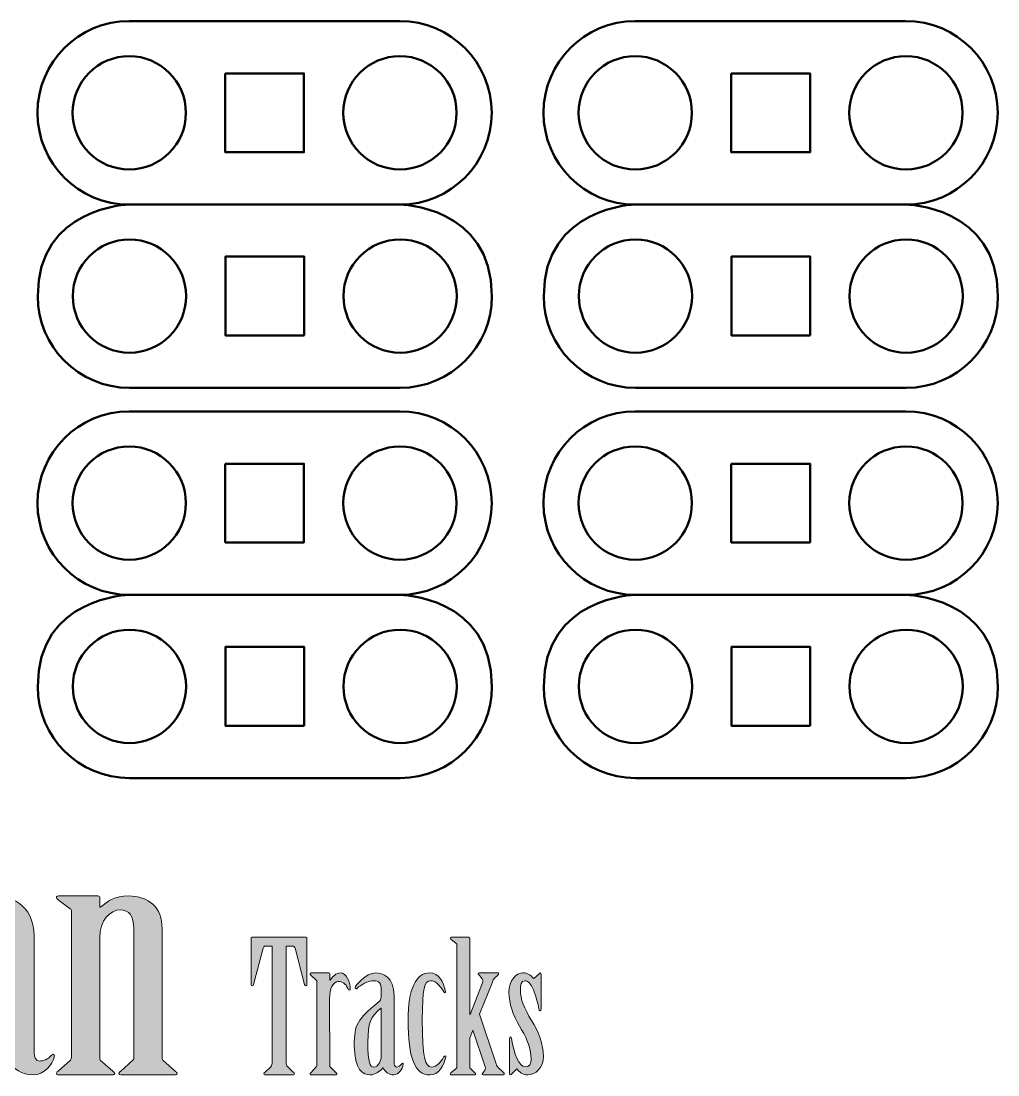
# Model space of a CAD drawing. Header units: inches. Extents: x 589 to 2016, y -1839 to -951.
# Drawn here: x 1260.88 to 1298.12, y -1589.09 to -1548.89 of the extents above; entities that cross this region are included whole.
import ezdxf

# ---------------------------------------------------------------- set-up
doc = ezdxf.new("R2010")
doc.units = ezdxf.units.IN
doc.header["$MEASUREMENT"] = 0
doc.layers.add('Layer 1', color=7, linetype='Continuous')

# ---------------------------------------------------------------- blocks, each defined once
blk = doc.blocks.new('block 49')
at = {"layer": 'Layer 1', "color": 18, "lineweight": 50, "true_color": 0x010101}
for points in [[(1268.659, -1550.889), (1271.663, -1550.889), (1271.663, -1553.895), (1268.659, -1553.895), (1268.659, -1550.889)], [(1275.322, -1555.893), (1265.001, -1555.893)], [(1271.671, -1560.884), (1268.665, -1560.884), (1268.665, -1557.88), (1271.671, -1557.88), (1271.671, -1560.884)]]:
    blk.add_lwpolyline(points, dxfattribs=at)
for points, knots in [([(1275.322, -1555.893), (1277.255, -1555.893), (1278.821, -1554.327), (1278.821, -1552.394), (1278.821, -1550.46), (1277.255, -1548.895), (1275.322, -1548.895), (1275.322, -1548.895), (1265.001, -1548.895), (1265.001, -1548.895), (1263.068, -1548.895), (1261.502, -1550.46), (1261.502, -1552.394), (1261.502, -1554.326), (1263.067, -1555.893), (1265.001, -1555.893), (1265.001, -1555.893), (1261.509, -1555.97), (1261.509, -1559.384), (1261.509, -1561.317), (1263.075, -1562.883), (1265.008, -1562.883), (1265.008, -1562.883), (1275.33, -1562.883), (1275.33, -1562.883), (1277.263, -1562.883), (1278.828, -1561.317), (1278.828, -1559.384), (1278.828, -1555.939), (1275.322, -1555.893), (1275.322, -1555.893)], [0, 0, 0, 0, 1, 1, 1, 2, 2, 2, 3, 3, 3, 4, 4, 4, 5, 5, 5, 6, 6, 6, 7, 7, 7, 8, 8, 8, 9, 9, 9, 10, 10, 10, 10]), ([(1262.841, -1552.394), (1262.841, -1551.197), (1263.807, -1550.234), (1265.001, -1550.234), (1266.194, -1550.234), (1267.161, -1551.198), (1267.161, -1552.394), (1267.161, -1553.588), (1266.194, -1554.555), (1265.001, -1554.555), (1263.808, -1554.555), (1262.841, -1553.586), (1262.841, -1552.394)], [0, 0, 0, 0, 1, 1, 1, 2, 2, 2, 3, 3, 3, 4, 4, 4, 4]), ([(1275.322, -1550.234), (1276.515, -1550.234), (1277.483, -1551.198), (1277.483, -1552.394), (1277.483, -1553.588), (1276.515, -1554.555), (1275.322, -1554.555), (1274.128, -1554.555), (1273.162, -1553.588), (1273.162, -1552.394), (1273.161, -1551.198), (1274.129, -1550.234), (1275.322, -1550.234)], [0, 0, 0, 0, 1, 1, 1, 2, 2, 2, 3, 3, 3, 4, 4, 4, 4]), ([(1265.009, -1561.545), (1263.814, -1561.545), (1262.848, -1560.578), (1262.848, -1559.385), (1262.848, -1558.191), (1263.814, -1557.225), (1265.009, -1557.225), (1266.204, -1557.225), (1267.169, -1558.191), (1267.169, -1559.385), (1267.169, -1560.578), (1266.202, -1561.545), (1265.009, -1561.545)], [0, 0, 0, 0, 1, 1, 1, 2, 2, 2, 3, 3, 3, 4, 4, 4, 4]), ([(1275.33, -1561.545), (1274.134, -1561.545), (1273.169, -1560.578), (1273.169, -1559.385), (1273.169, -1558.191), (1274.136, -1557.225), (1275.33, -1557.225), (1276.524, -1557.225), (1277.489, -1558.191), (1277.489, -1559.385), (1277.489, -1560.578), (1276.523, -1561.545), (1275.33, -1561.545)], [0, 0, 0, 0, 1, 1, 1, 2, 2, 2, 3, 3, 3, 4, 4, 4, 4])]:
    blk.add_open_spline(points, degree=3, knots=knots, dxfattribs=at)
blk = doc.blocks.new('block 53')
at = {"layer": 'Layer 1', "color": 18, "lineweight": 50, "true_color": 0x010101}
for points in [[(1268.659, -1565.776), (1271.663, -1565.776), (1271.663, -1568.782), (1268.659, -1568.782), (1268.659, -1565.776)], [(1275.322, -1570.779), (1265.001, -1570.779)], [(1271.671, -1575.771), (1268.665, -1575.771), (1268.665, -1572.767), (1271.671, -1572.767), (1271.671, -1575.771)]]:
    blk.add_lwpolyline(points, dxfattribs=at)
for points, knots in [([(1275.322, -1570.779), (1277.255, -1570.779), (1278.821, -1569.213), (1278.821, -1567.28), (1278.821, -1565.347), (1277.255, -1563.781), (1275.322, -1563.781), (1275.322, -1563.781), (1265.001, -1563.781), (1265.001, -1563.781), (1263.068, -1563.781), (1261.502, -1565.347), (1261.502, -1567.28), (1261.502, -1569.213), (1263.067, -1570.779), (1265.001, -1570.779), (1265.001, -1570.779), (1261.509, -1570.857), (1261.509, -1574.27), (1261.509, -1576.203), (1263.075, -1577.769), (1265.008, -1577.769), (1265.008, -1577.769), (1275.33, -1577.769), (1275.33, -1577.769), (1277.263, -1577.769), (1278.828, -1576.204), (1278.828, -1574.27), (1278.828, -1570.827), (1275.322, -1570.779), (1275.322, -1570.779)], [0, 0, 0, 0, 1, 1, 1, 2, 2, 2, 3, 3, 3, 4, 4, 4, 5, 5, 5, 6, 6, 6, 7, 7, 7, 8, 8, 8, 9, 9, 9, 10, 10, 10, 10]), ([(1262.841, -1567.28), (1262.841, -1566.085), (1263.807, -1565.12), (1265.001, -1565.12), (1266.194, -1565.12), (1267.161, -1566.085), (1267.161, -1567.28), (1267.161, -1568.475), (1266.194, -1569.441), (1265.001, -1569.441), (1263.808, -1569.441), (1262.841, -1568.474), (1262.841, -1567.28)], [0, 0, 0, 0, 1, 1, 1, 2, 2, 2, 3, 3, 3, 4, 4, 4, 4]), ([(1275.322, -1565.12), (1276.515, -1565.12), (1277.483, -1566.085), (1277.483, -1567.28), (1277.483, -1568.475), (1276.515, -1569.441), (1275.322, -1569.441), (1274.128, -1569.441), (1273.162, -1568.475), (1273.162, -1567.28), (1273.161, -1566.085), (1274.129, -1565.12), (1275.322, -1565.12)], [0, 0, 0, 0, 1, 1, 1, 2, 2, 2, 3, 3, 3, 4, 4, 4, 4]), ([(1265.009, -1576.432), (1263.814, -1576.432), (1262.848, -1575.465), (1262.848, -1574.272), (1262.848, -1573.078), (1263.814, -1572.111), (1265.009, -1572.111), (1266.204, -1572.111), (1267.169, -1573.078), (1267.169, -1574.272), (1267.169, -1575.465), (1266.202, -1576.432), (1265.009, -1576.432)], [0, 0, 0, 0, 1, 1, 1, 2, 2, 2, 3, 3, 3, 4, 4, 4, 4]), ([(1275.33, -1576.432), (1274.134, -1576.432), (1273.169, -1575.465), (1273.169, -1574.272), (1273.169, -1573.078), (1274.136, -1572.111), (1275.33, -1572.111), (1276.524, -1572.111), (1277.489, -1573.078), (1277.489, -1574.272), (1277.489, -1575.465), (1276.523, -1576.432), (1275.33, -1576.432)], [0, 0, 0, 0, 1, 1, 1, 2, 2, 2, 3, 3, 3, 4, 4, 4, 4])]:
    blk.add_open_spline(points, degree=3, knots=knots, dxfattribs=at)
blk = doc.blocks.new('block 65')
at = {"layer": 'Layer 1', "color": 18, "lineweight": 50, "true_color": 0x010101}
for points in [[(1287.954, -1550.889), (1290.958, -1550.889), (1290.958, -1553.895), (1287.954, -1553.895), (1287.954, -1550.889)], [(1294.616, -1555.893), (1284.295, -1555.893)], [(1290.965, -1560.884), (1287.959, -1560.884), (1287.959, -1557.88), (1290.965, -1557.88), (1290.965, -1560.884)]]:
    blk.add_lwpolyline(points, dxfattribs=at)
for points, knots in [([(1294.616, -1555.893), (1296.549, -1555.893), (1298.115, -1554.327), (1298.115, -1552.394), (1298.115, -1550.46), (1296.549, -1548.895), (1294.616, -1548.895), (1294.616, -1548.895), (1284.295, -1548.895), (1284.295, -1548.895), (1282.362, -1548.895), (1280.796, -1550.46), (1280.796, -1552.394), (1280.796, -1554.326), (1282.362, -1555.893), (1284.295, -1555.893), (1284.295, -1555.893), (1280.804, -1555.97), (1280.804, -1559.384), (1280.804, -1561.317), (1282.37, -1562.883), (1284.303, -1562.883), (1284.303, -1562.883), (1294.625, -1562.883), (1294.625, -1562.883), (1296.558, -1562.883), (1298.123, -1561.317), (1298.123, -1559.384), (1298.122, -1555.939), (1294.616, -1555.893), (1294.616, -1555.893)], [0, 0, 0, 0, 1, 1, 1, 2, 2, 2, 3, 3, 3, 4, 4, 4, 5, 5, 5, 6, 6, 6, 7, 7, 7, 8, 8, 8, 9, 9, 9, 10, 10, 10, 10]), ([(1282.135, -1552.394), (1282.135, -1551.197), (1283.101, -1550.234), (1284.296, -1550.234), (1285.489, -1550.234), (1286.456, -1551.198), (1286.456, -1552.394), (1286.456, -1553.588), (1285.489, -1554.555), (1284.296, -1554.555), (1283.102, -1554.555), (1282.135, -1553.586), (1282.135, -1552.394)], [0, 0, 0, 0, 1, 1, 1, 2, 2, 2, 3, 3, 3, 4, 4, 4, 4]), ([(1294.616, -1550.234), (1295.81, -1550.234), (1296.777, -1551.198), (1296.777, -1552.394), (1296.777, -1553.588), (1295.81, -1554.555), (1294.616, -1554.555), (1293.422, -1554.555), (1292.456, -1553.588), (1292.456, -1552.394), (1292.456, -1551.198), (1293.423, -1550.234), (1294.616, -1550.234)], [0, 0, 0, 0, 1, 1, 1, 2, 2, 2, 3, 3, 3, 4, 4, 4, 4]), ([(1284.304, -1561.545), (1283.108, -1561.545), (1282.143, -1560.578), (1282.143, -1559.385), (1282.143, -1558.191), (1283.108, -1557.225), (1284.304, -1557.225), (1285.498, -1557.225), (1286.463, -1558.191), (1286.463, -1559.385), (1286.463, -1560.578), (1285.496, -1561.545), (1284.304, -1561.545)], [0, 0, 0, 0, 1, 1, 1, 2, 2, 2, 3, 3, 3, 4, 4, 4, 4]), ([(1294.624, -1561.545), (1293.429, -1561.545), (1292.464, -1560.578), (1292.464, -1559.385), (1292.464, -1558.191), (1293.43, -1557.225), (1294.624, -1557.225), (1295.818, -1557.225), (1296.784, -1558.191), (1296.784, -1559.385), (1296.784, -1560.578), (1295.818, -1561.545), (1294.624, -1561.545)], [0, 0, 0, 0, 1, 1, 1, 2, 2, 2, 3, 3, 3, 4, 4, 4, 4])]:
    blk.add_open_spline(points, degree=3, knots=knots, dxfattribs=at)
blk = doc.blocks.new('block 66')
at = {"layer": 'Layer 1', "color": 18, "lineweight": 50, "true_color": 0x010101}
for points in [[(1287.954, -1565.776), (1290.958, -1565.776), (1290.958, -1568.782), (1287.954, -1568.782), (1287.954, -1565.776)], [(1294.616, -1570.779), (1284.295, -1570.779)], [(1290.965, -1575.771), (1287.959, -1575.771), (1287.959, -1572.767), (1290.965, -1572.767), (1290.965, -1575.771)]]:
    blk.add_lwpolyline(points, dxfattribs=at)
for points, knots in [([(1294.616, -1570.779), (1296.549, -1570.779), (1298.115, -1569.213), (1298.115, -1567.28), (1298.115, -1565.347), (1296.549, -1563.781), (1294.616, -1563.781), (1294.616, -1563.781), (1284.295, -1563.781), (1284.295, -1563.781), (1282.362, -1563.781), (1280.796, -1565.347), (1280.796, -1567.28), (1280.796, -1569.213), (1282.362, -1570.779), (1284.295, -1570.779), (1284.295, -1570.779), (1280.804, -1570.857), (1280.804, -1574.27), (1280.804, -1576.203), (1282.37, -1577.769), (1284.303, -1577.769), (1284.303, -1577.769), (1294.625, -1577.769), (1294.625, -1577.769), (1296.558, -1577.769), (1298.123, -1576.204), (1298.123, -1574.27), (1298.122, -1570.827), (1294.616, -1570.779), (1294.616, -1570.779)], [0, 0, 0, 0, 1, 1, 1, 2, 2, 2, 3, 3, 3, 4, 4, 4, 5, 5, 5, 6, 6, 6, 7, 7, 7, 8, 8, 8, 9, 9, 9, 10, 10, 10, 10]), ([(1282.135, -1567.28), (1282.135, -1566.085), (1283.101, -1565.12), (1284.296, -1565.12), (1285.489, -1565.12), (1286.456, -1566.085), (1286.456, -1567.28), (1286.456, -1568.475), (1285.489, -1569.441), (1284.296, -1569.441), (1283.102, -1569.441), (1282.135, -1568.474), (1282.135, -1567.28)], [0, 0, 0, 0, 1, 1, 1, 2, 2, 2, 3, 3, 3, 4, 4, 4, 4]), ([(1294.616, -1565.12), (1295.81, -1565.12), (1296.777, -1566.085), (1296.777, -1567.28), (1296.777, -1568.475), (1295.81, -1569.441), (1294.616, -1569.441), (1293.422, -1569.441), (1292.456, -1568.475), (1292.456, -1567.28), (1292.456, -1566.085), (1293.423, -1565.12), (1294.616, -1565.12)], [0, 0, 0, 0, 1, 1, 1, 2, 2, 2, 3, 3, 3, 4, 4, 4, 4]), ([(1284.304, -1576.432), (1283.108, -1576.432), (1282.143, -1575.465), (1282.143, -1574.272), (1282.143, -1573.078), (1283.108, -1572.111), (1284.304, -1572.111), (1285.498, -1572.111), (1286.463, -1573.078), (1286.463, -1574.272), (1286.463, -1575.465), (1285.496, -1576.432), (1284.304, -1576.432)], [0, 0, 0, 0, 1, 1, 1, 2, 2, 2, 3, 3, 3, 4, 4, 4, 4]), ([(1294.624, -1576.432), (1293.429, -1576.432), (1292.464, -1575.465), (1292.464, -1574.272), (1292.464, -1573.078), (1293.43, -1572.111), (1294.624, -1572.111), (1295.818, -1572.111), (1296.784, -1573.078), (1296.784, -1574.272), (1296.784, -1575.465), (1295.818, -1576.432), (1294.624, -1576.432)], [0, 0, 0, 0, 1, 1, 1, 2, 2, 2, 3, 3, 3, 4, 4, 4, 4])]:
    blk.add_open_spline(points, degree=3, knots=knots, dxfattribs=at)
blk = doc.blocks.new('block 72')
at = {"layer": 'Layer 1', "true_color": 0x010101}
h = blk.add_hatch(color=18, dxfattribs=at)
h.dxf.hatch_style = 2
edge = h.paths.add_edge_path()
edge.add_spline(control_points=[(1261.374, -1588.253), (1261.374, -1588.412), (1261.436, -1588.56), (1261.575, -1588.56), (1261.729, -1588.56), (1261.899, -1588.498), (1262.023, -1588.351), (1262.054, -1588.327), (1262.069, -1588.302), (1262.101, -1588.302), (1262.133, -1588.302), (1262.148, -1588.324), (1262.148, -1588.363), (1262.085, -1588.719), (1261.729, -1589.087), (1261.345, -1589.087), (1260.867, -1589.087), (1260.619, -1588.843), (1260.433, -1588.622), (1260.187, -1588.842), (1259.785, -1589.087), (1259.368, -1589.087), (1258.766, -1589.087), (1258.023, -1588.781), (1258.023, -1587.099), (1258.023, -1585.724), (1258.285, -1585.356), (1259.985, -1584.276), (1260.295, -1584.079), (1260.295, -1583.97), (1260.295, -1583.466), (1260.295, -1582.926), (1260.14, -1582.791), (1259.645, -1582.791), (1259.197, -1582.791), (1258.549, -1583.074), (1258.271, -1583.295), (1258.24, -1583.319), (1258.194, -1583.331), (1258.147, -1583.331), (1258.116, -1583.331), (1258.099, -1583.308), (1258.099, -1583.269), (1258.099, -1583.123), (1258.98, -1582.263), (1259.844, -1582.263), (1260.4, -1582.263), (1261.373, -1582.533), (1261.373, -1583.797), (1261.373, -1583.797), (1261.373, -1588.253), (1261.373, -1588.253), (1261.373, -1588.253), (1261.374, -1588.253), (1261.374, -1588.253)], knot_values=[0, 0, 0, 0, 1, 1, 1, 2, 2, 2, 3, 3, 3, 4, 4, 4, 5, 5, 5, 6, 6, 6, 7, 7, 7, 8, 8, 8, 9, 9, 9, 10, 10, 10, 11, 11, 11, 12, 12, 12, 13, 13, 13, 14, 14, 14, 15, 15, 15, 16, 16, 16, 17, 17, 17, 18, 18, 18, 18], degree=3, periodic=1)
edge = h.paths.add_edge_path()
edge.add_spline(control_points=[(1260.294, -1584.62), (1260.294, -1584.62), (1260.262, -1584.62), (1260.262, -1584.62), (1259.413, -1585.198), (1259.166, -1585.627), (1259.166, -1586.878), (1259.166, -1588.277), (1259.335, -1588.56), (1259.676, -1588.56), (1260.016, -1588.56), (1260.294, -1588.179), (1260.294, -1587.836), (1260.294, -1587.836), (1260.294, -1584.62), (1260.294, -1584.62), (1260.294, -1584.62), (1260.294, -1584.62), (1260.294, -1584.62)], knot_values=[0, 0, 0, 0, 1, 1, 1, 2, 2, 2, 3, 3, 3, 4, 4, 4, 5, 5, 5, 6, 6, 6, 6], degree=3, periodic=1)
h = blk.add_hatch(color=18, dxfattribs=at)
h.dxf.hatch_style = 2
edge = h.paths.add_edge_path()
edge.add_spline(control_points=[(1263.876, -1582.694), (1263.876, -1582.694), (1263.908, -1582.694), (1263.908, -1582.694), (1264.186, -1582.461), (1264.447, -1582.265), (1264.973, -1582.265), (1265.745, -1582.265), (1266.255, -1582.694), (1266.255, -1583.517), (1266.255, -1583.517), (1266.255, -1588.414), (1266.255, -1588.414), (1266.255, -1588.464), (1266.255, -1588.499), (1266.286, -1588.524), (1266.286, -1588.524), (1266.765, -1588.954), (1266.765, -1588.954), (1266.796, -1588.977), (1266.827, -1589.015), (1266.827, -1589.04), (1266.827, -1589.076), (1266.78, -1589.089), (1266.734, -1589.089), (1266.734, -1589.089), (1264.695, -1589.089), (1264.695, -1589.089), (1264.634, -1589.089), (1264.603, -1589.076), (1264.603, -1589.04), (1264.603, -1589.015), (1264.634, -1588.977), (1264.665, -1588.954), (1264.665, -1588.954), (1265.143, -1588.524), (1265.143, -1588.524), (1265.174, -1588.5), (1265.174, -1588.462), (1265.174, -1588.414), (1265.174, -1588.414), (1265.174, -1583.504), (1265.174, -1583.504), (1265.174, -1583.039), (1265.004, -1582.793), (1264.649, -1582.793), (1264.279, -1582.793), (1263.877, -1583.196), (1263.877, -1583.859), (1263.877, -1583.859), (1263.877, -1588.411), (1263.877, -1588.411), (1263.877, -1588.461), (1263.877, -1588.497), (1263.894, -1588.521), (1263.894, -1588.521), (1264.372, -1588.952), (1264.372, -1588.952), (1264.418, -1588.975), (1264.45, -1589.013), (1264.45, -1589.037), (1264.45, -1589.074), (1264.403, -1589.087), (1264.356, -1589.087), (1264.356, -1589.087), (1262.318, -1589.087), (1262.318, -1589.087), (1262.255, -1589.087), (1262.225, -1589.074), (1262.225, -1589.037), (1262.225, -1589.013), (1262.24, -1588.975), (1262.287, -1588.952), (1262.287, -1588.952), (1262.765, -1588.521), (1262.765, -1588.521), (1262.796, -1588.498), (1262.796, -1588.46), (1262.796, -1588.411), (1262.796, -1588.411), (1262.796, -1582.853), (1262.796, -1582.853), (1262.796, -1582.802), (1262.781, -1582.779), (1262.75, -1582.755), (1262.75, -1582.755), (1262.286, -1582.411), (1262.286, -1582.411), (1262.255, -1582.374), (1262.224, -1582.337), (1262.224, -1582.312), (1262.224, -1582.276), (1262.27, -1582.263), (1262.317, -1582.263), (1262.317, -1582.263), (1263.799, -1582.263), (1263.799, -1582.263), (1263.861, -1582.263), (1263.877, -1582.286), (1263.877, -1582.337), (1263.877, -1582.337), (1263.876, -1582.694), (1263.876, -1582.694), (1263.876, -1582.694), (1263.876, -1582.694), (1263.876, -1582.694)], knot_values=[0, 0, 0, 0, 1, 1, 1, 2, 2, 2, 3, 3, 3, 4, 4, 4, 5, 5, 5, 6, 6, 6, 7, 7, 7, 8, 8, 8, 9, 9, 9, 10, 10, 10, 11, 11, 11, 12, 12, 12, 13, 13, 13, 14, 14, 14, 15, 15, 15, 16, 16, 16, 17, 17, 17, 18, 18, 18, 19, 19, 19, 20, 20, 20, 21, 21, 21, 22, 22, 22, 23, 23, 23, 24, 24, 24, 25, 25, 25, 26, 26, 26, 27, 27, 27, 28, 28, 28, 29, 29, 29, 30, 30, 30, 31, 31, 31, 32, 32, 32, 33, 33, 33, 34, 34, 34, 35, 35, 35, 35], degree=3, periodic=1)
at = {"layer": 'Layer 1', "lineweight": 0}
for points, knots in [([(1261.374, -1588.253), (1261.374, -1588.412), (1261.436, -1588.56), (1261.575, -1588.56), (1261.729, -1588.56), (1261.899, -1588.498), (1262.023, -1588.351), (1262.054, -1588.327), (1262.069, -1588.302), (1262.101, -1588.302), (1262.133, -1588.302), (1262.148, -1588.324), (1262.148, -1588.363), (1262.085, -1588.719), (1261.729, -1589.087), (1261.345, -1589.087), (1260.867, -1589.087), (1260.619, -1588.843), (1260.433, -1588.622), (1260.187, -1588.842), (1259.785, -1589.087), (1259.368, -1589.087), (1258.766, -1589.087), (1258.023, -1588.781), (1258.023, -1587.099), (1258.023, -1585.724), (1258.285, -1585.356), (1259.985, -1584.276), (1260.295, -1584.079), (1260.295, -1583.97), (1260.295, -1583.466), (1260.295, -1582.926), (1260.14, -1582.791), (1259.645, -1582.791), (1259.197, -1582.791), (1258.549, -1583.074), (1258.271, -1583.295), (1258.24, -1583.319), (1258.194, -1583.331), (1258.147, -1583.331), (1258.116, -1583.331), (1258.099, -1583.308), (1258.099, -1583.269), (1258.099, -1583.123), (1258.98, -1582.263), (1259.844, -1582.263), (1260.4, -1582.263), (1261.373, -1582.533), (1261.373, -1583.797), (1261.373, -1583.797), (1261.373, -1588.253), (1261.373, -1588.253), (1261.373, -1588.253), (1261.374, -1588.253), (1261.374, -1588.253)], [0, 0, 0, 0, 1, 1, 1, 2, 2, 2, 3, 3, 3, 4, 4, 4, 5, 5, 5, 6, 6, 6, 7, 7, 7, 8, 8, 8, 9, 9, 9, 10, 10, 10, 11, 11, 11, 12, 12, 12, 13, 13, 13, 14, 14, 14, 15, 15, 15, 16, 16, 16, 17, 17, 17, 18, 18, 18, 18]), ([(1263.876, -1582.694), (1263.876, -1582.694), (1263.908, -1582.694), (1263.908, -1582.694), (1264.186, -1582.461), (1264.447, -1582.265), (1264.973, -1582.265), (1265.745, -1582.265), (1266.255, -1582.694), (1266.255, -1583.517), (1266.255, -1583.517), (1266.255, -1588.414), (1266.255, -1588.414), (1266.255, -1588.464), (1266.255, -1588.499), (1266.286, -1588.524), (1266.286, -1588.524), (1266.765, -1588.954), (1266.765, -1588.954), (1266.796, -1588.977), (1266.827, -1589.015), (1266.827, -1589.04), (1266.827, -1589.076), (1266.78, -1589.089), (1266.734, -1589.089), (1266.734, -1589.089), (1264.695, -1589.089), (1264.695, -1589.089), (1264.634, -1589.089), (1264.603, -1589.076), (1264.603, -1589.04), (1264.603, -1589.015), (1264.634, -1588.977), (1264.665, -1588.954), (1264.665, -1588.954), (1265.143, -1588.524), (1265.143, -1588.524), (1265.174, -1588.5), (1265.174, -1588.462), (1265.174, -1588.414), (1265.174, -1588.414), (1265.174, -1583.504), (1265.174, -1583.504), (1265.174, -1583.039), (1265.004, -1582.793), (1264.649, -1582.793), (1264.279, -1582.793), (1263.877, -1583.196), (1263.877, -1583.859), (1263.877, -1583.859), (1263.877, -1588.411), (1263.877, -1588.411), (1263.877, -1588.461), (1263.877, -1588.497), (1263.894, -1588.521), (1263.894, -1588.521), (1264.372, -1588.952), (1264.372, -1588.952), (1264.418, -1588.975), (1264.45, -1589.013), (1264.45, -1589.037), (1264.45, -1589.074), (1264.403, -1589.087), (1264.356, -1589.087), (1264.356, -1589.087), (1262.318, -1589.087), (1262.318, -1589.087), (1262.255, -1589.087), (1262.225, -1589.074), (1262.225, -1589.037), (1262.225, -1589.013), (1262.24, -1588.975), (1262.287, -1588.952), (1262.287, -1588.952), (1262.765, -1588.521), (1262.765, -1588.521), (1262.796, -1588.498), (1262.796, -1588.46), (1262.796, -1588.411), (1262.796, -1588.411), (1262.796, -1582.853), (1262.796, -1582.853), (1262.796, -1582.802), (1262.781, -1582.779), (1262.75, -1582.755), (1262.75, -1582.755), (1262.286, -1582.411), (1262.286, -1582.411), (1262.255, -1582.374), (1262.224, -1582.337), (1262.224, -1582.312), (1262.224, -1582.276), (1262.27, -1582.263), (1262.317, -1582.263), (1262.317, -1582.263), (1263.799, -1582.263), (1263.799, -1582.263), (1263.861, -1582.263), (1263.877, -1582.286), (1263.877, -1582.337), (1263.877, -1582.337), (1263.876, -1582.694), (1263.876, -1582.694), (1263.876, -1582.694), (1263.876, -1582.694), (1263.876, -1582.694)], [0, 0, 0, 0, 1, 1, 1, 2, 2, 2, 3, 3, 3, 4, 4, 4, 5, 5, 5, 6, 6, 6, 7, 7, 7, 8, 8, 8, 9, 9, 9, 10, 10, 10, 11, 11, 11, 12, 12, 12, 13, 13, 13, 14, 14, 14, 15, 15, 15, 16, 16, 16, 17, 17, 17, 18, 18, 18, 19, 19, 19, 20, 20, 20, 21, 21, 21, 22, 22, 22, 23, 23, 23, 24, 24, 24, 25, 25, 25, 26, 26, 26, 27, 27, 27, 28, 28, 28, 29, 29, 29, 30, 30, 30, 31, 31, 31, 32, 32, 32, 33, 33, 33, 34, 34, 34, 35, 35, 35, 35])]:
    blk.add_open_spline(points, degree=3, knots=knots, dxfattribs=at)
blk = doc.blocks.new('block 76')
at = {"layer": 'Layer 1', "true_color": 0x010101}
h = blk.add_hatch(color=18, dxfattribs=at)
h.dxf.hatch_style = 2
edge = h.paths.add_edge_path()
edge.add_spline(control_points=[(1270.443, -1584.176), (1270.443, -1584.176), (1270.185, -1584.176), (1270.185, -1584.176), (1270.144, -1584.176), (1270.121, -1584.211), (1270.107, -1584.253), (1270.107, -1584.253), (1269.744, -1585.645), (1269.744, -1585.645), (1269.737, -1585.673), (1269.717, -1585.687), (1269.689, -1585.687), (1269.661, -1585.687), (1269.653, -1585.673), (1269.653, -1585.637), (1269.653, -1585.637), (1269.653, -1583.866), (1269.653, -1583.866), (1269.653, -1583.852), (1269.666, -1583.838), (1269.689, -1583.838), (1269.689, -1583.838), (1271.74, -1583.838), (1271.74, -1583.838), (1271.762, -1583.838), (1271.776, -1583.852), (1271.776, -1583.866), (1271.776, -1583.866), (1271.776, -1585.637), (1271.776, -1585.637), (1271.776, -1585.673), (1271.769, -1585.687), (1271.74, -1585.687), (1271.71, -1585.687), (1271.691, -1585.673), (1271.685, -1585.645), (1271.685, -1585.645), (1271.322, -1584.253), (1271.322, -1584.253), (1271.308, -1584.211), (1271.285, -1584.176), (1271.244, -1584.176), (1271.244, -1584.176), (1270.986, -1584.176), (1270.986, -1584.176), (1270.986, -1584.176), (1270.986, -1588.585), (1270.986, -1588.585), (1270.986, -1588.667), (1270.993, -1588.731), (1271.042, -1588.781), (1271.042, -1588.781), (1271.252, -1588.983), (1271.252, -1588.983), (1271.274, -1589.006), (1271.301, -1589.025), (1271.301, -1589.047), (1271.301, -1589.069), (1271.294, -1589.089), (1271.26, -1589.089), (1271.26, -1589.089), (1270.176, -1589.089), (1270.176, -1589.089), (1270.139, -1589.089), (1270.134, -1589.068), (1270.134, -1589.047), (1270.134, -1589.025), (1270.162, -1589.006), (1270.183, -1588.983), (1270.183, -1588.983), (1270.395, -1588.781), (1270.395, -1588.781), (1270.444, -1588.731), (1270.449, -1588.67), (1270.449, -1588.585), (1270.449, -1588.585), (1270.449, -1584.176), (1270.449, -1584.176), (1270.449, -1584.176), (1270.443, -1584.176), (1270.443, -1584.176)], knot_values=[0, 0, 0, 0, 1, 1, 1, 2, 2, 2, 3, 3, 3, 4, 4, 4, 5, 5, 5, 6, 6, 6, 7, 7, 7, 8, 8, 8, 9, 9, 9, 10, 10, 10, 11, 11, 11, 12, 12, 12, 13, 13, 13, 14, 14, 14, 15, 15, 15, 16, 16, 16, 17, 17, 17, 18, 18, 18, 19, 19, 19, 20, 20, 20, 21, 21, 21, 22, 22, 22, 23, 23, 23, 24, 24, 24, 25, 25, 25, 26, 26, 26, 27, 27, 27, 27], degree=3, periodic=1)
h = blk.add_hatch(color=18, dxfattribs=at)
h.dxf.hatch_style = 2
edge = h.paths.add_edge_path()
edge.add_spline(control_points=[(1277.982, -1586.779), (1277.982, -1586.779), (1277.997, -1586.779), (1277.997, -1586.779), (1277.997, -1586.779), (1278.472, -1585.582), (1278.472, -1585.582), (1278.501, -1585.527), (1278.487, -1585.462), (1278.451, -1585.421), (1278.451, -1585.421), (1278.318, -1585.246), (1278.318, -1585.246), (1278.311, -1585.232), (1278.304, -1585.224), (1278.304, -1585.219), (1278.304, -1585.205), (1278.311, -1585.196), (1278.339, -1585.196), (1278.339, -1585.196), (1279.06, -1585.196), (1279.06, -1585.196), (1279.082, -1585.196), (1279.088, -1585.203), (1279.088, -1585.223), (1279.088, -1585.237), (1279.081, -1585.252), (1279.053, -1585.279), (1279.053, -1585.279), (1278.927, -1585.398), (1278.927, -1585.398), (1278.892, -1585.441), (1278.872, -1585.489), (1278.845, -1585.554), (1278.845, -1585.554), (1278.354, -1586.778), (1278.354, -1586.778), (1278.354, -1586.778), (1278.992, -1588.667), (1278.992, -1588.667), (1279.013, -1588.731), (1279.047, -1588.787), (1279.069, -1588.806), (1279.069, -1588.806), (1279.265, -1588.996), (1279.265, -1588.996), (1279.287, -1589.01), (1279.302, -1589.03), (1279.302, -1589.052), (1279.302, -1589.072), (1279.288, -1589.087), (1279.265, -1589.087), (1279.265, -1589.087), (1278.49, -1589.087), (1278.49, -1589.087), (1278.462, -1589.087), (1278.462, -1589.072), (1278.462, -1589.059), (1278.462, -1589.045), (1278.476, -1589.023), (1278.49, -1589.003), (1278.49, -1589.003), (1278.567, -1588.898), (1278.567, -1588.898), (1278.581, -1588.863), (1278.588, -1588.821), (1278.574, -1588.779), (1278.574, -1588.779), (1278.106, -1587.388), (1278.106, -1587.388), (1278.106, -1587.388), (1277.987, -1587.689), (1277.987, -1587.689), (1277.987, -1587.689), (1277.987, -1588.795), (1277.987, -1588.795), (1277.987, -1588.817), (1277.994, -1588.837), (1278.014, -1588.85), (1278.014, -1588.85), (1278.184, -1589.012), (1278.184, -1589.012), (1278.197, -1589.025), (1278.21, -1589.047), (1278.21, -1589.061), (1278.21, -1589.083), (1278.188, -1589.089), (1278.17, -1589.089), (1278.17, -1589.089), (1277.28, -1589.089), (1277.28, -1589.089), (1277.252, -1589.089), (1277.239, -1589.082), (1277.239, -1589.061), (1277.239, -1589.047), (1277.246, -1589.025), (1277.267, -1589.012), (1277.267, -1589.012), (1277.469, -1588.85), (1277.469, -1588.85), (1277.492, -1588.837), (1277.497, -1588.816), (1277.497, -1588.795), (1277.497, -1588.795), (1277.497, -1584.134), (1277.497, -1584.134), (1277.497, -1584.113), (1277.489, -1584.093), (1277.469, -1584.078), (1277.469, -1584.078), (1277.267, -1583.918), (1277.267, -1583.918), (1277.245, -1583.904), (1277.239, -1583.882), (1277.239, -1583.868), (1277.239, -1583.848), (1277.252, -1583.841), (1277.28, -1583.841), (1277.28, -1583.841), (1277.952, -1583.841), (1277.952, -1583.841), (1277.98, -1583.841), (1277.988, -1583.854), (1277.988, -1583.882), (1277.988, -1583.882), (1277.988, -1586.779), (1277.988, -1586.779), (1277.988, -1586.779), (1277.982, -1586.779), (1277.982, -1586.779), (1277.982, -1586.779), (1277.982, -1586.779), (1277.982, -1586.779)], knot_values=[0, 0, 0, 0, 1, 1, 1, 2, 2, 2, 3, 3, 3, 4, 4, 4, 5, 5, 5, 6, 6, 6, 7, 7, 7, 8, 8, 8, 9, 9, 9, 10, 10, 10, 11, 11, 11, 12, 12, 12, 13, 13, 13, 14, 14, 14, 15, 15, 15, 16, 16, 16, 17, 17, 17, 18, 18, 18, 19, 19, 19, 20, 20, 20, 21, 21, 21, 22, 22, 22, 23, 23, 23, 24, 24, 24, 25, 25, 25, 26, 26, 26, 27, 27, 27, 28, 28, 28, 29, 29, 29, 30, 30, 30, 31, 31, 31, 32, 32, 32, 33, 33, 33, 34, 34, 34, 35, 35, 35, 36, 36, 36, 37, 37, 37, 38, 38, 38, 39, 39, 39, 40, 40, 40, 41, 41, 41, 42, 42, 42, 43, 43, 43, 44, 44, 44, 44], degree=3, periodic=1)
h = blk.add_hatch(color=18, dxfattribs=at)
h.dxf.hatch_style = 2
edge = h.paths.add_edge_path()
edge.add_spline(control_points=[(1272.643, -1588.704), (1272.643, -1588.731), (1272.643, -1588.753), (1272.649, -1588.767), (1272.649, -1588.767), (1272.888, -1589.012), (1272.888, -1589.012), (1272.91, -1589.025), (1272.916, -1589.047), (1272.916, -1589.061), (1272.916, -1589.083), (1272.902, -1589.088), (1272.874, -1589.088), (1272.874, -1589.088), (1271.938, -1589.088), (1271.938, -1589.088), (1271.91, -1589.088), (1271.896, -1589.081), (1271.896, -1589.061), (1271.896, -1589.047), (1271.904, -1589.025), (1271.924, -1589.012), (1271.924, -1589.012), (1272.141, -1588.767), (1272.141, -1588.767), (1272.153, -1588.753), (1272.153, -1588.731), (1272.153, -1588.704), (1272.153, -1588.704), (1272.153, -1585.534), (1272.153, -1585.534), (1272.153, -1585.506), (1272.146, -1585.492), (1272.126, -1585.478), (1272.126, -1585.478), (1271.924, -1585.281), (1271.924, -1585.281), (1271.902, -1585.261), (1271.896, -1585.24), (1271.896, -1585.226), (1271.896, -1585.205), (1271.91, -1585.198), (1271.938, -1585.198), (1271.938, -1585.198), (1272.608, -1585.198), (1272.608, -1585.198), (1272.63, -1585.198), (1272.645, -1585.212), (1272.645, -1585.24), (1272.645, -1585.24), (1272.645, -1585.478), (1272.645, -1585.478), (1272.645, -1585.478), (1272.659, -1585.478), (1272.659, -1585.478), (1272.769, -1585.339), (1272.888, -1585.198), (1273.049, -1585.198), (1273.279, -1585.198), (1273.426, -1585.571), (1273.426, -1585.793), (1273.426, -1585.828), (1273.419, -1585.857), (1273.391, -1585.857), (1273.363, -1585.857), (1273.349, -1585.828), (1273.335, -1585.793), (1273.258, -1585.605), (1273.118, -1585.527), (1272.972, -1585.527), (1272.769, -1585.527), (1272.642, -1585.814), (1272.642, -1586.172), (1272.642, -1586.172), (1272.643, -1588.704), (1272.643, -1588.704), (1272.643, -1588.704), (1272.643, -1588.704), (1272.643, -1588.704)], knot_values=[0, 0, 0, 0, 1, 1, 1, 2, 2, 2, 3, 3, 3, 4, 4, 4, 5, 5, 5, 6, 6, 6, 7, 7, 7, 8, 8, 8, 9, 9, 9, 10, 10, 10, 11, 11, 11, 12, 12, 12, 13, 13, 13, 14, 14, 14, 15, 15, 15, 16, 16, 16, 17, 17, 17, 18, 18, 18, 19, 19, 19, 20, 20, 20, 21, 21, 21, 22, 22, 22, 23, 23, 23, 24, 24, 24, 25, 25, 25, 26, 26, 26, 26], degree=3, periodic=1)
h = blk.add_hatch(color=18, dxfattribs=at)
h.dxf.hatch_style = 2
edge = h.paths.add_edge_path()
edge.add_spline(control_points=[(1275.099, -1588.613), (1275.099, -1588.704), (1275.127, -1588.788), (1275.19, -1588.788), (1275.259, -1588.788), (1275.337, -1588.751), (1275.392, -1588.668), (1275.407, -1588.655), (1275.413, -1588.641), (1275.428, -1588.641), (1275.442, -1588.641), (1275.45, -1588.655), (1275.45, -1588.676), (1275.422, -1588.879), (1275.261, -1589.089), (1275.086, -1589.089), (1274.869, -1589.089), (1274.757, -1588.95), (1274.673, -1588.823), (1274.561, -1588.948), (1274.379, -1589.089), (1274.19, -1589.089), (1273.918, -1589.089), (1273.581, -1588.915), (1273.581, -1587.955), (1273.581, -1587.171), (1273.7, -1586.963), (1274.47, -1586.345), (1274.61, -1586.235), (1274.61, -1586.171), (1274.61, -1585.883), (1274.61, -1585.575), (1274.54, -1585.498), (1274.317, -1585.498), (1274.114, -1585.498), (1273.82, -1585.659), (1273.692, -1585.784), (1273.678, -1585.798), (1273.657, -1585.807), (1273.636, -1585.807), (1273.622, -1585.807), (1273.615, -1585.793), (1273.615, -1585.771), (1273.615, -1585.688), (1274.014, -1585.197), (1274.405, -1585.197), (1274.658, -1585.197), (1275.098, -1585.351), (1275.098, -1586.071), (1275.098, -1586.071), (1275.098, -1588.613), (1275.098, -1588.613), (1275.098, -1588.613), (1275.099, -1588.613), (1275.099, -1588.613)], knot_values=[0, 0, 0, 0, 1, 1, 1, 2, 2, 2, 3, 3, 3, 4, 4, 4, 5, 5, 5, 6, 6, 6, 7, 7, 7, 8, 8, 8, 9, 9, 9, 10, 10, 10, 11, 11, 11, 12, 12, 12, 13, 13, 13, 14, 14, 14, 15, 15, 15, 16, 16, 16, 17, 17, 17, 18, 18, 18, 18], degree=3, periodic=1)
edge = h.paths.add_edge_path()
edge.add_spline(control_points=[(1274.609, -1586.542), (1274.609, -1586.542), (1274.595, -1586.542), (1274.595, -1586.542), (1274.209, -1586.87), (1274.099, -1587.116), (1274.099, -1587.828), (1274.099, -1588.627), (1274.176, -1588.788), (1274.329, -1588.788), (1274.483, -1588.788), (1274.609, -1588.571), (1274.609, -1588.374), (1274.609, -1588.374), (1274.609, -1586.542), (1274.609, -1586.542)], knot_values=[0, 0, 0, 0, 1, 1, 1, 2, 2, 2, 3, 3, 3, 4, 4, 4, 5, 5, 5, 5], degree=3, periodic=1)
h = blk.add_hatch(color=18, dxfattribs=at)
h.dxf.hatch_style = 2
edge = h.paths.add_edge_path()
edge.add_spline(control_points=[(1276.456, -1585.197), (1276.814, -1585.197), (1276.988, -1585.556), (1277.057, -1585.904), (1277.065, -1585.932), (1277.057, -1585.959), (1277.036, -1585.959), (1277.022, -1585.959), (1277.009, -1585.946), (1276.994, -1585.924), (1276.806, -1585.638), (1276.678, -1585.498), (1276.49, -1585.498), (1276.246, -1585.498), (1276.174, -1585.791), (1276.174, -1586.988), (1276.174, -1588.43), (1276.293, -1588.788), (1276.524, -1588.788), (1276.713, -1588.788), (1276.874, -1588.613), (1276.986, -1588.416), (1277.009, -1588.381), (1277.028, -1588.361), (1277.051, -1588.361), (1277.072, -1588.361), (1277.079, -1588.383), (1277.072, -1588.411), (1276.989, -1588.733), (1276.82, -1589.09), (1276.456, -1589.09), (1275.896, -1589.09), (1275.63, -1588.46), (1275.63, -1586.99), (1275.63, -1585.826), (1275.939, -1585.197), (1276.456, -1585.197)], knot_values=[0, 0, 0, 0, 1, 1, 1, 2, 2, 2, 3, 3, 3, 4, 4, 4, 5, 5, 5, 6, 6, 6, 7, 7, 7, 8, 8, 8, 9, 9, 9, 10, 10, 10, 11, 11, 11, 12, 12, 12, 12], degree=3, periodic=1)
h = blk.add_hatch(color=18, dxfattribs=at)
h.dxf.hatch_style = 2
edge = h.paths.add_edge_path()
edge.add_spline(control_points=[(1280.704, -1586.584), (1280.704, -1586.611), (1280.69, -1586.639), (1280.663, -1586.639), (1280.641, -1586.639), (1280.627, -1586.611), (1280.621, -1586.575), (1280.58, -1586.358), (1280.529, -1586.148), (1280.411, -1585.847), (1280.319, -1585.622), (1280.222, -1585.498), (1280.088, -1585.498), (1279.942, -1585.498), (1279.914, -1585.666), (1279.914, -1585.875), (1279.914, -1586.168), (1280.062, -1586.568), (1280.341, -1587.014), (1280.608, -1587.441), (1280.796, -1587.931), (1280.796, -1588.387), (1280.796, -1588.821), (1280.488, -1589.085), (1280.195, -1589.085), (1279.997, -1589.085), (1279.879, -1588.994), (1279.775, -1588.862), (1279.775, -1588.862), (1279.592, -1589.05), (1279.592, -1589.05), (1279.57, -1589.063), (1279.551, -1589.085), (1279.523, -1589.085), (1279.509, -1589.085), (1279.501, -1589.063), (1279.501, -1589.036), (1279.501, -1589.036), (1279.501, -1587.691), (1279.501, -1587.691), (1279.501, -1587.669), (1279.509, -1587.642), (1279.529, -1587.642), (1279.565, -1587.642), (1279.565, -1587.669), (1279.57, -1587.705), (1279.682, -1588.271), (1279.843, -1588.784), (1280.103, -1588.784), (1280.257, -1588.784), (1280.328, -1588.664), (1280.328, -1588.483), (1280.328, -1588.048), (1280.103, -1587.587), (1279.879, -1587.224), (1279.627, -1586.805), (1279.48, -1586.369), (1279.48, -1585.943), (1279.48, -1585.487), (1279.76, -1585.194), (1280.012, -1585.194), (1280.181, -1585.194), (1280.306, -1585.277), (1280.425, -1585.418), (1280.425, -1585.418), (1280.628, -1585.235), (1280.628, -1585.235), (1280.642, -1585.221), (1280.656, -1585.194), (1280.678, -1585.194), (1280.692, -1585.194), (1280.705, -1585.23), (1280.705, -1585.263), (1280.705, -1585.263), (1280.705, -1586.581), (1280.705, -1586.581), (1280.705, -1586.581), (1280.704, -1586.581), (1280.704, -1586.581), (1280.704, -1586.581), (1280.704, -1586.584), (1280.704, -1586.584), (1280.704, -1586.584), (1280.704, -1586.584), (1280.704, -1586.584)], knot_values=[0, 0, 0, 0, 1, 1, 1, 2, 2, 2, 3, 3, 3, 4, 4, 4, 5, 5, 5, 6, 6, 6, 7, 7, 7, 8, 8, 8, 9, 9, 9, 10, 10, 10, 11, 11, 11, 12, 12, 12, 13, 13, 13, 14, 14, 14, 15, 15, 15, 16, 16, 16, 17, 17, 17, 18, 18, 18, 19, 19, 19, 20, 20, 20, 21, 21, 21, 22, 22, 22, 23, 23, 23, 24, 24, 24, 25, 25, 25, 26, 26, 26, 27, 27, 27, 28, 28, 28, 28], degree=3, periodic=1)
at = {"layer": 'Layer 1', "lineweight": 0}
for points, knots in [([(1270.443, -1584.176), (1270.443, -1584.176), (1270.185, -1584.176), (1270.185, -1584.176), (1270.144, -1584.176), (1270.121, -1584.211), (1270.107, -1584.253), (1270.107, -1584.253), (1269.744, -1585.645), (1269.744, -1585.645), (1269.737, -1585.673), (1269.717, -1585.687), (1269.689, -1585.687), (1269.661, -1585.687), (1269.653, -1585.673), (1269.653, -1585.637), (1269.653, -1585.637), (1269.653, -1583.866), (1269.653, -1583.866), (1269.653, -1583.852), (1269.666, -1583.838), (1269.689, -1583.838), (1269.689, -1583.838), (1271.74, -1583.838), (1271.74, -1583.838), (1271.762, -1583.838), (1271.776, -1583.852), (1271.776, -1583.866), (1271.776, -1583.866), (1271.776, -1585.637), (1271.776, -1585.637), (1271.776, -1585.673), (1271.769, -1585.687), (1271.74, -1585.687), (1271.71, -1585.687), (1271.691, -1585.673), (1271.685, -1585.645), (1271.685, -1585.645), (1271.322, -1584.253), (1271.322, -1584.253), (1271.308, -1584.211), (1271.285, -1584.176), (1271.244, -1584.176), (1271.244, -1584.176), (1270.986, -1584.176), (1270.986, -1584.176), (1270.986, -1584.176), (1270.986, -1588.585), (1270.986, -1588.585), (1270.986, -1588.667), (1270.993, -1588.731), (1271.042, -1588.781), (1271.042, -1588.781), (1271.252, -1588.983), (1271.252, -1588.983), (1271.274, -1589.006), (1271.301, -1589.025), (1271.301, -1589.047), (1271.301, -1589.069), (1271.294, -1589.089), (1271.26, -1589.089), (1271.26, -1589.089), (1270.176, -1589.089), (1270.176, -1589.089), (1270.139, -1589.089), (1270.134, -1589.068), (1270.134, -1589.047), (1270.134, -1589.025), (1270.162, -1589.006), (1270.183, -1588.983), (1270.183, -1588.983), (1270.395, -1588.781), (1270.395, -1588.781), (1270.444, -1588.731), (1270.449, -1588.67), (1270.449, -1588.585), (1270.449, -1588.585), (1270.449, -1584.176), (1270.449, -1584.176), (1270.449, -1584.176), (1270.443, -1584.176), (1270.443, -1584.176)], [0, 0, 0, 0, 1, 1, 1, 2, 2, 2, 3, 3, 3, 4, 4, 4, 5, 5, 5, 6, 6, 6, 7, 7, 7, 8, 8, 8, 9, 9, 9, 10, 10, 10, 11, 11, 11, 12, 12, 12, 13, 13, 13, 14, 14, 14, 15, 15, 15, 16, 16, 16, 17, 17, 17, 18, 18, 18, 19, 19, 19, 20, 20, 20, 21, 21, 21, 22, 22, 22, 23, 23, 23, 24, 24, 24, 25, 25, 25, 26, 26, 26, 27, 27, 27, 27]), ([(1277.982, -1586.779), (1277.982, -1586.779), (1277.997, -1586.779), (1277.997, -1586.779), (1277.997, -1586.779), (1278.472, -1585.582), (1278.472, -1585.582), (1278.501, -1585.527), (1278.487, -1585.462), (1278.451, -1585.421), (1278.451, -1585.421), (1278.318, -1585.246), (1278.318, -1585.246), (1278.311, -1585.232), (1278.304, -1585.224), (1278.304, -1585.219), (1278.304, -1585.205), (1278.311, -1585.196), (1278.339, -1585.196), (1278.339, -1585.196), (1279.06, -1585.196), (1279.06, -1585.196), (1279.082, -1585.196), (1279.088, -1585.203), (1279.088, -1585.223), (1279.088, -1585.237), (1279.081, -1585.252), (1279.053, -1585.279), (1279.053, -1585.279), (1278.927, -1585.398), (1278.927, -1585.398), (1278.892, -1585.441), (1278.872, -1585.489), (1278.845, -1585.554), (1278.845, -1585.554), (1278.354, -1586.778), (1278.354, -1586.778), (1278.354, -1586.778), (1278.992, -1588.667), (1278.992, -1588.667), (1279.013, -1588.731), (1279.047, -1588.787), (1279.069, -1588.806), (1279.069, -1588.806), (1279.265, -1588.996), (1279.265, -1588.996), (1279.287, -1589.01), (1279.302, -1589.03), (1279.302, -1589.052), (1279.302, -1589.072), (1279.288, -1589.087), (1279.265, -1589.087), (1279.265, -1589.087), (1278.49, -1589.087), (1278.49, -1589.087), (1278.462, -1589.087), (1278.462, -1589.072), (1278.462, -1589.059), (1278.462, -1589.045), (1278.476, -1589.023), (1278.49, -1589.003), (1278.49, -1589.003), (1278.567, -1588.898), (1278.567, -1588.898), (1278.581, -1588.863), (1278.588, -1588.821), (1278.574, -1588.779), (1278.574, -1588.779), (1278.106, -1587.388), (1278.106, -1587.388), (1278.106, -1587.388), (1277.987, -1587.689), (1277.987, -1587.689), (1277.987, -1587.689), (1277.987, -1588.795), (1277.987, -1588.795), (1277.987, -1588.817), (1277.994, -1588.837), (1278.014, -1588.85), (1278.014, -1588.85), (1278.184, -1589.012), (1278.184, -1589.012), (1278.197, -1589.025), (1278.21, -1589.047), (1278.21, -1589.061), (1278.21, -1589.083), (1278.188, -1589.089), (1278.17, -1589.089), (1278.17, -1589.089), (1277.28, -1589.089), (1277.28, -1589.089), (1277.252, -1589.089), (1277.239, -1589.082), (1277.239, -1589.061), (1277.239, -1589.047), (1277.246, -1589.025), (1277.267, -1589.012), (1277.267, -1589.012), (1277.469, -1588.85), (1277.469, -1588.85), (1277.492, -1588.837), (1277.497, -1588.816), (1277.497, -1588.795), (1277.497, -1588.795), (1277.497, -1584.134), (1277.497, -1584.134), (1277.497, -1584.113), (1277.489, -1584.093), (1277.469, -1584.078), (1277.469, -1584.078), (1277.267, -1583.918), (1277.267, -1583.918), (1277.245, -1583.904), (1277.239, -1583.882), (1277.239, -1583.868), (1277.239, -1583.848), (1277.252, -1583.841), (1277.28, -1583.841), (1277.28, -1583.841), (1277.952, -1583.841), (1277.952, -1583.841), (1277.98, -1583.841), (1277.988, -1583.854), (1277.988, -1583.882), (1277.988, -1583.882), (1277.988, -1586.779), (1277.988, -1586.779), (1277.988, -1586.779), (1277.982, -1586.779), (1277.982, -1586.779), (1277.982, -1586.779), (1277.982, -1586.779), (1277.982, -1586.779)], [0, 0, 0, 0, 1, 1, 1, 2, 2, 2, 3, 3, 3, 4, 4, 4, 5, 5, 5, 6, 6, 6, 7, 7, 7, 8, 8, 8, 9, 9, 9, 10, 10, 10, 11, 11, 11, 12, 12, 12, 13, 13, 13, 14, 14, 14, 15, 15, 15, 16, 16, 16, 17, 17, 17, 18, 18, 18, 19, 19, 19, 20, 20, 20, 21, 21, 21, 22, 22, 22, 23, 23, 23, 24, 24, 24, 25, 25, 25, 26, 26, 26, 27, 27, 27, 28, 28, 28, 29, 29, 29, 30, 30, 30, 31, 31, 31, 32, 32, 32, 33, 33, 33, 34, 34, 34, 35, 35, 35, 36, 36, 36, 37, 37, 37, 38, 38, 38, 39, 39, 39, 40, 40, 40, 41, 41, 41, 42, 42, 42, 43, 43, 43, 44, 44, 44, 44]), ([(1272.643, -1588.704), (1272.643, -1588.731), (1272.643, -1588.753), (1272.649, -1588.767), (1272.649, -1588.767), (1272.888, -1589.012), (1272.888, -1589.012), (1272.91, -1589.025), (1272.916, -1589.047), (1272.916, -1589.061), (1272.916, -1589.083), (1272.902, -1589.088), (1272.874, -1589.088), (1272.874, -1589.088), (1271.938, -1589.088), (1271.938, -1589.088), (1271.91, -1589.088), (1271.896, -1589.081), (1271.896, -1589.061), (1271.896, -1589.047), (1271.904, -1589.025), (1271.924, -1589.012), (1271.924, -1589.012), (1272.141, -1588.767), (1272.141, -1588.767), (1272.153, -1588.753), (1272.153, -1588.731), (1272.153, -1588.704), (1272.153, -1588.704), (1272.153, -1585.534), (1272.153, -1585.534), (1272.153, -1585.506), (1272.146, -1585.492), (1272.126, -1585.478), (1272.126, -1585.478), (1271.924, -1585.281), (1271.924, -1585.281), (1271.902, -1585.261), (1271.896, -1585.24), (1271.896, -1585.226), (1271.896, -1585.205), (1271.91, -1585.198), (1271.938, -1585.198), (1271.938, -1585.198), (1272.608, -1585.198), (1272.608, -1585.198), (1272.63, -1585.198), (1272.645, -1585.212), (1272.645, -1585.24), (1272.645, -1585.24), (1272.645, -1585.478), (1272.645, -1585.478), (1272.645, -1585.478), (1272.659, -1585.478), (1272.659, -1585.478), (1272.769, -1585.339), (1272.888, -1585.198), (1273.049, -1585.198), (1273.279, -1585.198), (1273.426, -1585.571), (1273.426, -1585.793), (1273.426, -1585.828), (1273.419, -1585.857), (1273.391, -1585.857), (1273.363, -1585.857), (1273.349, -1585.828), (1273.335, -1585.793), (1273.258, -1585.605), (1273.118, -1585.527), (1272.972, -1585.527), (1272.769, -1585.527), (1272.642, -1585.814), (1272.642, -1586.172), (1272.642, -1586.172), (1272.643, -1588.704), (1272.643, -1588.704), (1272.643, -1588.704), (1272.643, -1588.704), (1272.643, -1588.704)], [0, 0, 0, 0, 1, 1, 1, 2, 2, 2, 3, 3, 3, 4, 4, 4, 5, 5, 5, 6, 6, 6, 7, 7, 7, 8, 8, 8, 9, 9, 9, 10, 10, 10, 11, 11, 11, 12, 12, 12, 13, 13, 13, 14, 14, 14, 15, 15, 15, 16, 16, 16, 17, 17, 17, 18, 18, 18, 19, 19, 19, 20, 20, 20, 21, 21, 21, 22, 22, 22, 23, 23, 23, 24, 24, 24, 25, 25, 25, 26, 26, 26, 26]), ([(1275.099, -1588.613), (1275.099, -1588.704), (1275.127, -1588.788), (1275.19, -1588.788), (1275.259, -1588.788), (1275.337, -1588.751), (1275.392, -1588.668), (1275.407, -1588.655), (1275.413, -1588.641), (1275.428, -1588.641), (1275.442, -1588.641), (1275.45, -1588.655), (1275.45, -1588.676), (1275.422, -1588.879), (1275.261, -1589.089), (1275.086, -1589.089), (1274.869, -1589.089), (1274.757, -1588.95), (1274.673, -1588.823), (1274.561, -1588.948), (1274.379, -1589.089), (1274.19, -1589.089), (1273.918, -1589.089), (1273.581, -1588.915), (1273.581, -1587.955), (1273.581, -1587.171), (1273.7, -1586.963), (1274.47, -1586.345), (1274.61, -1586.235), (1274.61, -1586.171), (1274.61, -1585.883), (1274.61, -1585.575), (1274.54, -1585.498), (1274.317, -1585.498), (1274.114, -1585.498), (1273.82, -1585.659), (1273.692, -1585.784), (1273.678, -1585.798), (1273.657, -1585.807), (1273.636, -1585.807), (1273.622, -1585.807), (1273.615, -1585.793), (1273.615, -1585.771), (1273.615, -1585.688), (1274.014, -1585.197), (1274.405, -1585.197), (1274.658, -1585.197), (1275.098, -1585.351), (1275.098, -1586.071), (1275.098, -1586.071), (1275.098, -1588.613), (1275.098, -1588.613), (1275.098, -1588.613), (1275.099, -1588.613), (1275.099, -1588.613)], [0, 0, 0, 0, 1, 1, 1, 2, 2, 2, 3, 3, 3, 4, 4, 4, 5, 5, 5, 6, 6, 6, 7, 7, 7, 8, 8, 8, 9, 9, 9, 10, 10, 10, 11, 11, 11, 12, 12, 12, 13, 13, 13, 14, 14, 14, 15, 15, 15, 16, 16, 16, 17, 17, 17, 18, 18, 18, 18]), ([(1276.456, -1585.197), (1276.814, -1585.197), (1276.988, -1585.556), (1277.057, -1585.904), (1277.065, -1585.932), (1277.057, -1585.959), (1277.036, -1585.959), (1277.022, -1585.959), (1277.009, -1585.946), (1276.994, -1585.924), (1276.806, -1585.638), (1276.678, -1585.498), (1276.49, -1585.498), (1276.246, -1585.498), (1276.174, -1585.791), (1276.174, -1586.988), (1276.174, -1588.43), (1276.293, -1588.788), (1276.524, -1588.788), (1276.713, -1588.788), (1276.874, -1588.613), (1276.986, -1588.416), (1277.009, -1588.381), (1277.028, -1588.361), (1277.051, -1588.361), (1277.072, -1588.361), (1277.079, -1588.383), (1277.072, -1588.411), (1276.989, -1588.733), (1276.82, -1589.09), (1276.456, -1589.09), (1275.896, -1589.09), (1275.63, -1588.46), (1275.63, -1586.99), (1275.63, -1585.826), (1275.939, -1585.197), (1276.456, -1585.197)], [0, 0, 0, 0, 1, 1, 1, 2, 2, 2, 3, 3, 3, 4, 4, 4, 5, 5, 5, 6, 6, 6, 7, 7, 7, 8, 8, 8, 9, 9, 9, 10, 10, 10, 11, 11, 11, 12, 12, 12, 12]), ([(1280.704, -1586.584), (1280.704, -1586.611), (1280.69, -1586.639), (1280.663, -1586.639), (1280.641, -1586.639), (1280.627, -1586.611), (1280.621, -1586.575), (1280.58, -1586.358), (1280.529, -1586.148), (1280.411, -1585.847), (1280.319, -1585.622), (1280.222, -1585.498), (1280.088, -1585.498), (1279.942, -1585.498), (1279.914, -1585.666), (1279.914, -1585.875), (1279.914, -1586.168), (1280.062, -1586.568), (1280.341, -1587.014), (1280.608, -1587.441), (1280.796, -1587.931), (1280.796, -1588.387), (1280.796, -1588.821), (1280.488, -1589.085), (1280.195, -1589.085), (1279.997, -1589.085), (1279.879, -1588.994), (1279.775, -1588.862), (1279.775, -1588.862), (1279.592, -1589.05), (1279.592, -1589.05), (1279.57, -1589.063), (1279.551, -1589.085), (1279.523, -1589.085), (1279.509, -1589.085), (1279.501, -1589.063), (1279.501, -1589.036), (1279.501, -1589.036), (1279.501, -1587.691), (1279.501, -1587.691), (1279.501, -1587.669), (1279.509, -1587.642), (1279.529, -1587.642), (1279.565, -1587.642), (1279.565, -1587.669), (1279.57, -1587.705), (1279.682, -1588.271), (1279.843, -1588.784), (1280.103, -1588.784), (1280.257, -1588.784), (1280.328, -1588.664), (1280.328, -1588.483), (1280.328, -1588.048), (1280.103, -1587.587), (1279.879, -1587.224), (1279.627, -1586.805), (1279.48, -1586.369), (1279.48, -1585.943), (1279.48, -1585.487), (1279.76, -1585.194), (1280.012, -1585.194), (1280.181, -1585.194), (1280.306, -1585.277), (1280.425, -1585.418), (1280.425, -1585.418), (1280.628, -1585.235), (1280.628, -1585.235), (1280.642, -1585.221), (1280.656, -1585.194), (1280.678, -1585.194), (1280.692, -1585.194), (1280.705, -1585.23), (1280.705, -1585.263), (1280.705, -1585.263), (1280.705, -1586.581), (1280.705, -1586.581), (1280.705, -1586.581), (1280.704, -1586.581), (1280.704, -1586.581), (1280.704, -1586.581), (1280.704, -1586.584), (1280.704, -1586.584), (1280.704, -1586.584), (1280.704, -1586.584), (1280.704, -1586.584)], [0, 0, 0, 0, 1, 1, 1, 2, 2, 2, 3, 3, 3, 4, 4, 4, 5, 5, 5, 6, 6, 6, 7, 7, 7, 8, 8, 8, 9, 9, 9, 10, 10, 10, 11, 11, 11, 12, 12, 12, 13, 13, 13, 14, 14, 14, 15, 15, 15, 16, 16, 16, 17, 17, 17, 18, 18, 18, 19, 19, 19, 20, 20, 20, 21, 21, 21, 22, 22, 22, 23, 23, 23, 24, 24, 24, 25, 25, 25, 26, 26, 26, 27, 27, 27, 28, 28, 28, 28]), ([(1274.609, -1586.542), (1274.609, -1586.542), (1274.595, -1586.542), (1274.595, -1586.542), (1274.209, -1586.87), (1274.099, -1587.116), (1274.099, -1587.828), (1274.099, -1588.627), (1274.176, -1588.788), (1274.329, -1588.788), (1274.483, -1588.788), (1274.609, -1588.571), (1274.609, -1588.374), (1274.609, -1588.374), (1274.609, -1586.542), (1274.609, -1586.542)], [0, 0, 0, 0, 1, 1, 1, 2, 2, 2, 3, 3, 3, 4, 4, 4, 5, 5, 5, 5])]:
    blk.add_open_spline(points, degree=3, knots=knots, dxfattribs=at)
blk = doc.blocks.new('block 71')
at = {"layer": 'Layer 1'}
for name in ['block 72', 'block 76']:
    blk.add_blockref(name, (0, 0), dxfattribs=at)

msp = doc.modelspace()

# ---------------------------------------------------------------- block references
at = {"layer": 'Layer 1'}
for name in ['block 49', 'block 65', 'block 53', 'block 66', 'block 71']:
    msp.add_blockref(name, (0, 0), dxfattribs=at)

doc.saveas('drawing.dxf')
